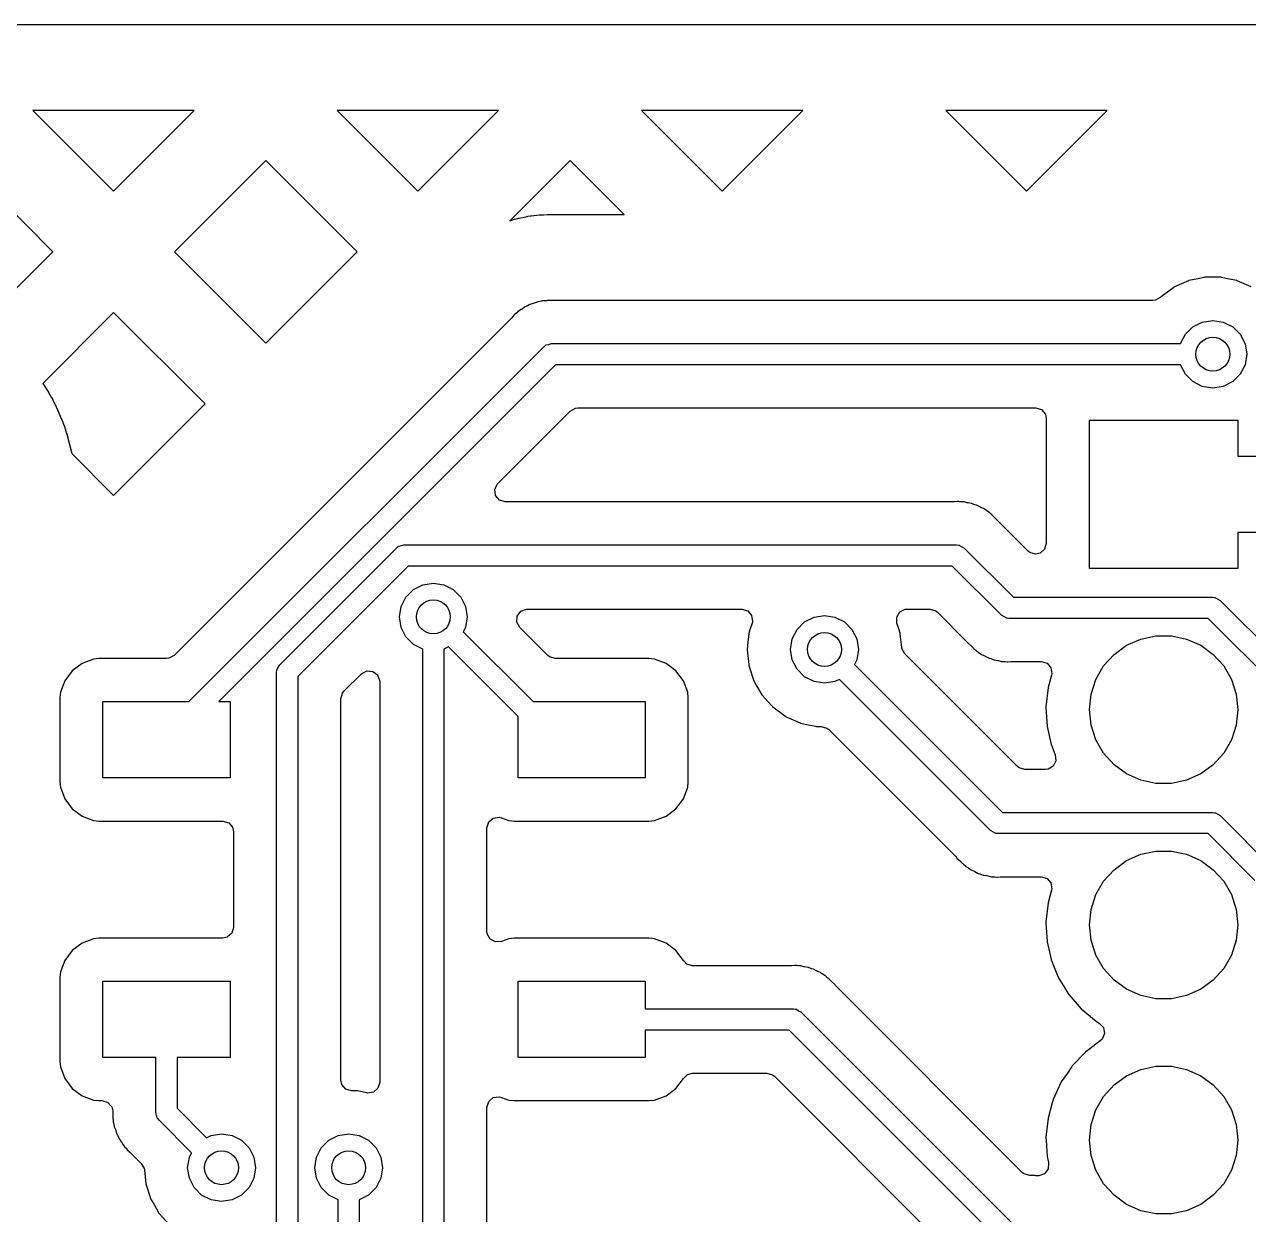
# Model space of a CAD drawing. Extents: x 124.3 to 210.2, y -114.7 to -26.3.
# Drawn here: x 131.67 to 146.12, y -40.55 to -26.51 of the extents above; entities that cross this region are included whole.
import ezdxf

# ---------------------------------------------------------------- set-up
doc = ezdxf.new("R2010")
doc.units = 0
doc.layers.add('BLACK', color=7, linetype='CONTINUOUS')

msp = doc.modelspace()

# ---------------------------------------------------------------- linework, layer by layer
at = {"layer": 'BLACK', "linetype": 'CONTINUOUS'}
for p, q in [((128.64, -26.5085), (205.862, -26.5085)), ((133.677, -27.5225), (131.774, -27.5225)), ((131.774, -27.5225), (132.726, -28.4742)), ((132.726, -28.4742), (133.677, -27.5225)), ((137.27, -27.5225), (135.366, -27.5225)), ((135.366, -27.5225), (136.318, -28.4742)), ((136.318, -28.4742), (137.27, -27.5225)), ((140.862, -27.5225), (138.958, -27.5225)), ((138.958, -27.5225), (139.91, -28.4742)), ((139.91, -28.4742), (140.862, -27.5225)), ((144.454, -27.5225), (142.55, -27.5225)), ((142.55, -27.5225), (143.502, -28.4742)), ((143.502, -28.4742), (144.454, -27.5225)), ((132.009, -29.1912), (130.93, -28.1121)), ((134.522, -28.1121), (133.443, -29.1912)), ((135.601, -29.1912), (134.522, -28.1121)), ((138.114, -28.1121), (137.402, -28.8245)), ((138.754, -28.7525), (138.114, -28.1121)), ((137.402, -28.8245), (137.457, -28.8065)), ((137.457, -28.8065), (137.465, -28.8043)), ((137.465, -28.8043), (137.495, -28.7964)), ((137.495, -28.7964), (137.503, -28.7947)), ((137.503, -28.7947), (137.556, -28.7846)), ((137.556, -28.7846), (137.609, -28.7727)), ((137.609, -28.7727), (137.617, -28.7713)), ((137.617, -28.7713), (137.648, -28.7663)), ((137.648, -28.7663), (137.656, -28.7653)), ((137.656, -28.7653), (137.751, -28.7563)), ((137.751, -28.7563), (137.759, -28.7558)), ((137.759, -28.7558), (137.781, -28.7551)), ((137.781, -28.7551), (137.795, -28.7543)), ((137.795, -28.7543), (137.799, -28.7541)), ((137.799, -28.7541), (137.847, -28.7526)), ((137.847, -28.7526), (137.851, -28.7525)), ((137.851, -28.7525), (137.865, -28.7525)), ((137.865, -28.7525), (137.919, -28.7508)), ((137.919, -28.7508), (137.927, -28.7508)), ((137.927, -28.7508), (137.981, -28.7525)), ((137.981, -28.7525), (138.754, -28.7525)), ((131.171, -30.0285), (132.009, -29.1912)), ((133.443, -29.1912), (134.522, -30.2702)), ((134.522, -30.2702), (135.601, -29.1912)), ((145.238, -29.6128), (145.121, -29.6974)), ((145.243, -29.6089), (145.238, -29.6128)), ((145.238, -29.6128), (145.238, -29.6128)), ((145.249, -29.6062), (145.243, -29.6089)), ((145.412, -29.5339), (145.249, -29.6062)), ((145.249, -29.6062), (145.249, -29.6062)), ((145.418, -29.5312), (145.412, -29.5339)), ((145.412, -29.5339), (145.412, -29.5339)), ((145.525, -29.5085), (145.418, -29.5312)), ((145.598, -29.4929), (145.525, -29.5085)), ((145.605, -29.4915), (145.598, -29.4929)), ((145.598, -29.4929), (145.598, -29.4929)), ((145.795, -29.4915), (145.605, -29.4915)), ((145.802, -29.4929), (145.795, -29.4915)), ((145.875, -29.5085), (145.802, -29.4929)), ((145.802, -29.4929), (145.802, -29.4929)), ((145.982, -29.5312), (145.875, -29.5085)), ((145.988, -29.5339), (145.982, -29.5312)), ((146.151, -29.6062), (145.988, -29.5339)), ((145.988, -29.5339), (145.988, -29.5339)), ((145.078, -29.7292), (145.025, -29.7621)), ((145.079, -29.7305), (145.078, -29.7292)), ((145.084, -29.726), (145.079, -29.7305)), ((145.089, -29.7211), (145.084, -29.726)), ((145.121, -29.6974), (145.089, -29.7211)), ((137.499, -29.8955), (137.485, -29.9098)), ((137.506, -29.8914), (137.499, -29.8955)), ((137.537, -29.873), (137.506, -29.8914)), ((137.506, -29.8914), (137.506, -29.8914)), ((137.547, -29.8664), (137.537, -29.873)), ((137.577, -29.8451), (137.547, -29.8664)), ((137.583, -29.8404), (137.577, -29.8451)), ((137.577, -29.8451), (137.577, -29.8451)), ((137.602, -29.833), (137.583, -29.8404)), ((137.62, -29.8243), (137.602, -29.833)), ((137.63, -29.818), (137.62, -29.8243)), ((137.637, -29.814), (137.63, -29.818)), ((137.679, -29.8016), (137.637, -29.814)), ((137.691, -29.7978), (137.679, -29.8016)), ((137.724, -29.7844), (137.691, -29.7978)), ((137.732, -29.7815), (137.724, -29.7844)), ((137.724, -29.7844), (137.724, -29.7844)), ((137.752, -29.779), (137.732, -29.7815)), ((137.771, -29.775), (137.752, -29.779)), ((137.783, -29.7715), (137.771, -29.775)), ((137.791, -29.7693), (137.783, -29.7715)), ((137.783, -29.7715), (137.783, -29.7715)), ((137.835, -29.7679), (137.791, -29.7693)), ((137.847, -29.767), (137.835, -29.7679)), ((137.851, -29.7665), (137.847, -29.767)), ((137.879, -29.7665), (137.851, -29.7665)), ((137.883, -29.7664), (137.879, -29.7665)), ((137.943, -29.7645), (137.883, -29.7664)), ((137.951, -29.7643), (137.943, -29.7645)), ((137.943, -29.7645), (137.943, -29.7645)), ((137.958, -29.766), (137.951, -29.7643)), ((137.969, -29.7665), (137.958, -29.766)), ((144.992, -29.7665), (137.969, -29.7665)), ((145.025, -29.7621), (144.992, -29.7665)), ((132.726, -29.9082), (131.89, -30.7442)), ((133.805, -30.9872), (132.726, -29.9082)), ((137.417, -29.9774), (133.44, -33.9546)), ((137.425, -29.9686), (137.417, -29.9774)), ((137.448, -29.9406), (137.425, -29.9686)), ((137.453, -29.9345), (137.448, -29.9406)), ((137.47, -29.9226), (137.453, -29.9345)), ((137.485, -29.9098), (137.47, -29.9226)), ((145.465, -30.0764), (145.576, -30.0196)), ((145.576, -30.0196), (145.7, -30)), ((145.7, -30), (145.824, -30.0196)), ((145.824, -30.0196), (145.935, -30.0764)), ((145.32, -30.275), (145.376, -30.1649)), ((145.376, -30.1649), (145.465, -30.0764)), ((145.935, -30.0764), (146.024, -30.1649)), ((146.024, -30.1649), (146.08, -30.2764)), ((133.614, -34.5), (137.802, -30.3116)), ((137.802, -30.3116), (137.82, -30.2983)), ((137.82, -30.2983), (137.823, -30.2948)), ((137.823, -30.2948), (137.826, -30.294)), ((137.826, -30.294), (137.831, -30.2901)), ((137.831, -30.2901), (137.861, -30.2837)), ((137.861, -30.2837), (137.891, -30.275)), ((137.891, -30.275), (145.32, -30.275)), ((146.08, -30.2764), (146.1, -30.4)), ((146.1, -30.4), (146.08, -30.5236)), ((137.942, -30.525), (133.967, -34.5)), ((145.32, -30.525), (137.942, -30.525)), ((145.376, -30.6351), (145.32, -30.525)), ((146.08, -30.5236), (146.024, -30.6351)), ((131.89, -30.7442), (131.956, -30.8466)), ((145.465, -30.7236), (145.376, -30.6351)), ((145.576, -30.7804), (145.465, -30.7236)), ((145.935, -30.7236), (145.824, -30.7804)), ((146.024, -30.6351), (145.935, -30.7236)), ((131.956, -30.8466), (131.959, -30.851)), ((131.959, -30.851), (131.99, -30.9048)), ((131.99, -30.9048), (131.993, -30.9093)), ((131.993, -30.9093), (132.003, -30.9275)), ((145.7, -30.8), (145.576, -30.7804)), ((145.824, -30.7804), (145.7, -30.8)), ((132.003, -30.9275), (132.005, -30.9321)), ((132.005, -30.9321), (132.032, -30.9883)), ((132.032, -30.9883), (132.035, -30.993)), ((132.035, -30.993), (132.125, -31.2019)), ((132.726, -32.0663), (133.805, -30.9872)), ((138.116, -31.0704), (138.178, -31.0364)), ((138.178, -31.0364), (138.205, -31.0335)), ((138.205, -31.0335), (143.609, -31.0335)), ((143.609, -31.0335), (143.677, -31.0535)), ((143.677, -31.0535), (143.724, -31.1072)), ((132.125, -31.2019), (132.127, -31.2066)), ((132.127, -31.2066), (132.15, -31.2649)), ((137.26, -31.9264), (138.116, -31.0704)), ((143.724, -31.1072), (143.735, -31.1595)), ((143.735, -31.1595), (143.735, -32.6332)), ((144.244, -32.9303), (144.244, -31.1777)), ((144.244, -31.1777), (145.996, -31.1777)), ((145.996, -31.1777), (145.996, -31.604)), ((132.15, -31.2649), (132.152, -31.2698)), ((132.152, -31.2698), (132.158, -31.2893)), ((132.158, -31.2893), (132.16, -31.2943)), ((132.16, -31.2943), (132.178, -31.3542)), ((132.178, -31.3542), (132.179, -31.3592)), ((132.179, -31.3592), (132.233, -31.5731)), ((132.233, -31.5731), (132.726, -32.0663)), ((145.996, -31.604), (172.76, -31.604)), ((137.254, -31.933), (137.26, -31.9264)), ((137.224, -31.9976), (137.254, -31.933)), ((137.235, -32.0678), (137.224, -31.9976)), ((137.281, -32.1215), (137.235, -32.0678)), ((137.349, -32.1415), (137.281, -32.1215)), ((142.641, -32.1415), (137.349, -32.1415)), ((142.652, -32.1409), (142.641, -32.1415)), ((142.688, -32.1375), (142.652, -32.1409)), ((142.696, -32.1368), (142.688, -32.1375)), ((142.704, -32.138), (142.696, -32.1368)), ((142.716, -32.1399), (142.704, -32.138)), ((142.736, -32.1415), (142.716, -32.1399)), ((142.756, -32.1415), (142.736, -32.1415)), ((142.764, -32.1435), (142.756, -32.1415)), ((142.799, -32.1525), (142.764, -32.1435)), ((142.764, -32.1435), (142.764, -32.1435)), ((142.811, -32.1549), (142.799, -32.1525)), ((142.847, -32.1606), (142.811, -32.1549)), ((142.854, -32.1618), (142.847, -32.1606)), ((142.847, -32.1606), (142.847, -32.1606)), ((142.862, -32.165), (142.854, -32.1618)), ((142.873, -32.1699), (142.862, -32.165)), ((142.862, -32.165), (142.862, -32.165)), ((142.892, -32.1763), (142.873, -32.1699)), ((142.911, -32.1813), (142.892, -32.1763)), ((142.95, -32.2026), (142.911, -32.1813)), ((142.961, -32.2078), (142.95, -32.2026)), ((142.994, -32.2222), (142.961, -32.2078)), ((143.001, -32.2254), (142.994, -32.2222)), ((142.994, -32.2222), (142.994, -32.2222)), ((143.017, -32.2374), (143.001, -32.2254)), ((143.017, -32.2378), (143.017, -32.2374)), ((143.034, -32.2487), (143.017, -32.2378)), ((143.045, -32.2546), (143.034, -32.2487)), ((143.052, -32.2584), (143.045, -32.2546)), ((143.045, -32.2546), (143.045, -32.2546)), ((143.057, -32.2638), (143.052, -32.2584)), ((143.084, -32.2887), (143.057, -32.2638)), ((143.093, -32.2964), (143.084, -32.2887)), ((143.096, -32.2989), (143.093, -32.2964)), ((143.116, -32.3186), (143.096, -32.2989)), ((143.119, -32.3214), (143.116, -32.3186)), ((143.168, -32.368), (143.119, -32.3214)), ((143.172, -32.3745), (143.168, -32.368)), ((143.18, -32.3827), (143.172, -32.3745)), ((143.363, -32.5655), (143.18, -32.3827)), ((172.946, -32.504), (145.996, -32.504)), ((145.996, -32.504), (145.996, -32.9303)), ((136.122, -32.6587), (136.152, -32.65)), ((136.152, -32.65), (142.676, -32.65)), ((142.676, -32.65), (142.698, -32.6532)), ((143.52, -32.7223), (143.363, -32.5655)), ((143.735, -32.6332), (143.715, -32.7013)), ((134.687, -34.0636), (136.064, -32.6866)), ((136.064, -32.6866), (136.081, -32.6733)), ((136.081, -32.6733), (136.084, -32.6698)), ((136.084, -32.6698), (136.087, -32.669)), ((136.087, -32.669), (136.092, -32.6651)), ((136.092, -32.6651), (136.122, -32.6587)), ((142.698, -32.6532), (142.703, -32.6529)), ((142.703, -32.6529), (142.705, -32.6542)), ((142.705, -32.6542), (142.712, -32.6551)), ((142.712, -32.6551), (142.738, -32.6718)), ((142.738, -32.6718), (142.765, -32.6866)), ((142.765, -32.6866), (143.346, -33.2677)), ((143.54, -32.7392), (143.52, -32.7223)), ((143.609, -32.7592), (143.54, -32.7392)), ((143.662, -32.7478), (143.609, -32.7592)), ((143.609, -32.7592), (143.609, -32.7592)), ((143.715, -32.7013), (143.662, -32.7478)), ((136.204, -32.9), (134.9, -34.2038)), ((142.625, -32.9), (136.204, -32.9)), ((143.206, -33.4811), (142.625, -32.9)), ((145.996, -32.9303), (144.244, -32.9303)), ((136.176, -33.2649), (136.265, -33.1764)), ((136.265, -33.1764), (136.376, -33.1196)), ((136.376, -33.1196), (136.5, -33.1)), ((136.5, -33.1), (136.624, -33.1196)), ((136.624, -33.1196), (136.735, -33.1764)), ((136.735, -33.1764), (136.824, -33.2649)), ((136.12, -33.3764), (136.176, -33.2649)), ((136.824, -33.2649), (136.88, -33.3764)), ((143.346, -33.2677), (145.697, -33.2677)), ((145.697, -33.2677), (145.719, -33.2709)), ((145.719, -33.2709), (145.723, -33.2706)), ((145.723, -33.2706), (145.726, -33.2719)), ((145.726, -33.2719), (145.732, -33.2728)), ((145.732, -33.2728), (145.758, -33.2895)), ((145.758, -33.2895), (145.785, -33.3043)), ((145.785, -33.3043), (146.86, -34.379)), ((136.1, -33.5), (136.12, -33.3764)), ((136.12, -33.6236), (136.1, -33.5)), ((136.88, -33.3764), (136.9, -33.5)), ((136.9, -33.5), (136.88, -33.6236)), ((137.485, -33.5613), (137.491, -33.4905)), ((137.491, -33.4905), (137.533, -33.4336)), ((137.533, -33.4336), (137.6, -33.4088)), ((137.6, -33.4088), (137.609, -33.4085)), ((137.609, -33.4085), (140.142, -33.4085)), ((140.142, -33.4085), (140.21, -33.4285)), ((140.21, -33.4285), (140.257, -33.4822)), ((140.257, -33.4822), (140.267, -33.5524)), ((140.882, -33.5597), (140.993, -33.5029)), ((140.993, -33.5029), (141.117, -33.4833)), ((141.117, -33.4833), (141.24, -33.5029)), ((141.24, -33.5029), (141.352, -33.5597)), ((141.969, -33.5025), (142.006, -33.4417)), ((141.971, -33.5734), (141.969, -33.5025)), ((142.006, -33.4417), (142.07, -33.4103)), ((142.07, -33.4103), (142.091, -33.4085)), ((142.091, -33.4085), (142.362, -33.4085)), ((142.362, -33.4085), (142.43, -33.4285)), ((142.43, -33.4285), (142.451, -33.4454)), ((142.451, -33.4454), (142.79, -33.7849)), ((143.233, -33.4959), (143.206, -33.4811)), ((143.259, -33.5126), (143.233, -33.4959)), ((143.265, -33.5135), (143.259, -33.5126)), ((143.267, -33.5148), (143.265, -33.5135)), ((143.272, -33.5145), (143.267, -33.5148)), ((143.294, -33.5177), (143.272, -33.5145)), ((145.645, -33.5177), (143.294, -33.5177)), ((146.646, -34.5192), (145.645, -33.5177)), ((136.176, -33.7351), (136.12, -33.6236)), ((136.88, -33.6236), (136.853, -33.6766)), ((137.519, -33.6236), (137.485, -33.5613)), ((137.85, -33.9546), (137.519, -33.6236)), ((140.24, -33.6415), (140.223, -33.6934)), ((140.262, -33.5734), (140.24, -33.6415)), ((140.267, -33.5524), (140.262, -33.5734)), ((140.736, -33.7597), (140.793, -33.6482)), ((140.793, -33.6482), (140.882, -33.5597)), ((141.352, -33.5597), (141.44, -33.6482)), ((141.44, -33.6482), (141.497, -33.7597)), ((141.993, -33.6415), (141.971, -33.5734)), ((142.01, -33.6934), (141.993, -33.6415)), ((136.265, -33.8236), (136.176, -33.7351)), ((136.853, -33.6766), (137.677, -34.5)), ((140.212, -33.7962), (140.203, -33.8833)), ((140.222, -33.6999), (140.212, -33.7962)), ((140.223, -33.6934), (140.222, -33.6999)), ((140.222, -33.6999), (140.222, -33.6999)), ((140.717, -33.8833), (140.736, -33.7597)), ((141.497, -33.7597), (141.517, -33.8833)), ((142.011, -33.6999), (142.01, -33.6934)), ((142.015, -33.7364), (142.011, -33.6999)), ((142.011, -33.6999), (142.011, -33.6999)), ((142.025, -33.83), (142.015, -33.7364)), ((142.79, -33.7849), (142.798, -33.7932)), ((142.798, -33.7932), (142.802, -33.7997)), ((142.802, -33.7997), (142.808, -33.8051)), ((142.808, -33.8051), (142.852, -33.8464)), ((144.682, -33.8351), (144.849, -33.7606)), ((144.849, -33.7606), (145.028, -33.7225)), ((145.028, -33.7225), (145.212, -33.7225)), ((145.212, -33.7225), (145.391, -33.7606)), ((145.391, -33.7606), (145.558, -33.8351)), ((136.375, -33.8797), (136.265, -33.8236)), ((136.375, -59.5), (136.375, -33.8797)), ((136.677, -33.8534), (136.625, -33.8797)), ((136.625, -33.8797), (136.625, -59.4482)), ((137.5, -34.6768), (136.677, -33.8534)), ((140.203, -33.8833), (140.204, -33.8899)), ((140.204, -33.8899), (140.222, -34.0617)), ((140.736, -34.0069), (140.717, -33.8833)), ((141.517, -33.8833), (141.497, -34.0069)), ((142.028, -33.8586), (142.025, -33.83)), ((142.03, -33.8722), (142.028, -33.8586)), ((142.064, -33.9345), (142.03, -33.8722)), ((143.392, -35.2623), (142.064, -33.9345)), ((142.852, -33.8464), (142.855, -33.8491)), ((142.855, -33.8491), (142.874, -33.8688)), ((142.874, -33.8688), (142.877, -33.8713)), ((142.877, -33.8713), (142.877, -33.8713)), ((142.877, -33.8713), (142.886, -33.879)), ((142.886, -33.879), (142.905, -33.8961)), ((142.905, -33.8961), (142.919, -33.9093)), ((142.919, -33.9093), (142.926, -33.9131)), ((142.926, -33.9131), (142.936, -33.919)), ((142.936, -33.919), (142.953, -33.9299)), ((142.953, -33.9299), (142.969, -33.9423)), ((142.969, -33.9423), (142.976, -33.9455)), ((142.976, -33.9455), (142.976, -33.9455)), ((142.976, -33.9455), (143.01, -33.9599)), ((144.411, -34.0789), (144.534, -33.9428)), ((144.534, -33.9428), (144.682, -33.8351)), ((145.558, -33.8351), (145.706, -33.9428)), ((145.706, -33.9428), (145.829, -34.0789)), ((132.353, -34.0494), (132.237, -34.1367)), ((132.49, -33.9983), (132.353, -34.0494)), ((132.552, -33.9915), (132.49, -33.9983)), ((133.351, -33.9915), (132.552, -33.9915)), ((133.378, -33.9886), (133.351, -33.9915)), ((133.44, -33.9546), (133.378, -33.9886)), ((134.655, -34.1165), (134.672, -34.0906)), ((134.672, -34.0906), (134.687, -34.0636)), ((137.871, -33.9715), (137.85, -33.9546)), ((137.94, -33.9915), (137.871, -33.9715)), ((139.048, -33.9915), (137.94, -33.9915)), ((139.11, -33.9983), (139.048, -33.9915)), ((139.247, -34.0494), (139.11, -33.9983)), ((139.363, -34.1367), (139.247, -34.0494)), ((140.222, -34.0617), (140.223, -34.0732)), ((140.223, -34.0732), (140.282, -34.2549)), ((140.793, -34.1184), (140.736, -34.0069)), ((141.497, -34.0069), (141.47, -34.0599)), ((141.47, -34.0599), (143.218, -35.8077)), ((143.01, -33.9599), (143.02, -33.9651)), ((143.02, -33.9651), (143.059, -33.9864)), ((143.059, -33.9864), (143.067, -33.9884)), ((143.067, -33.9884), (143.067, -33.9884)), ((143.067, -33.9884), (143.079, -33.9914)), ((143.079, -33.9914), (143.097, -33.9978)), ((143.097, -33.9978), (143.107, -34.0021)), ((143.107, -34.0021), (143.116, -34.0059)), ((143.116, -34.0059), (143.124, -34.0071)), ((143.124, -34.0071), (143.124, -34.0071)), ((143.124, -34.0071), (143.16, -34.0128)), ((143.16, -34.0128), (143.171, -34.0152)), ((143.171, -34.0152), (143.206, -34.0242)), ((143.206, -34.0242), (143.214, -34.0262)), ((143.214, -34.0262), (143.234, -34.0262)), ((143.234, -34.0262), (143.254, -34.0277)), ((143.254, -34.0277), (143.274, -34.0309)), ((143.274, -34.0309), (143.282, -34.0302)), ((143.282, -34.0302), (143.318, -34.0268)), ((143.318, -34.0268), (143.33, -34.0262)), ((143.33, -34.0262), (143.675, -34.0262)), ((143.675, -34.0262), (143.743, -34.0462)), ((143.743, -34.0462), (143.789, -34.0999)), ((144.319, -34.2376), (144.411, -34.0789)), ((145.829, -34.0789), (145.921, -34.2376)), ((132.237, -34.1367), (132.149, -34.2533)), ((134.65, -34.152), (134.653, -34.13)), ((134.65, -60.775), (134.65, -34.152)), ((134.653, -34.1254), (134.654, -34.1229)), ((134.653, -34.13), (134.653, -34.1254)), ((134.654, -34.1229), (134.655, -34.1165)), ((134.9, -34.2038), (134.9, -60.7232)), ((135.445, -34.3775), (135.651, -34.1715)), ((135.651, -34.1715), (135.714, -34.1375)), ((135.714, -34.1375), (135.785, -34.1425)), ((135.785, -34.1425), (135.841, -34.1851)), ((135.841, -34.1851), (135.866, -34.2516)), ((139.451, -34.2533), (139.363, -34.1367)), ((140.882, -34.2069), (140.793, -34.1184)), ((140.993, -34.2637), (140.882, -34.2069)), ((141.293, -34.2367), (141.24, -34.2637)), ((143.078, -36.0211), (141.293, -34.2367)), ((143.796, -34.1859), (143.755, -34.3336)), ((143.789, -34.0999), (143.799, -34.1701)), ((143.799, -34.1701), (143.796, -34.1859)), ((144.263, -34.4118), (144.319, -34.2376)), ((145.921, -34.2376), (145.977, -34.4118)), ((132.149, -34.2533), (132.098, -34.3897)), ((135.429, -34.3985), (135.445, -34.3775)), ((135.866, -34.2516), (135.867, -34.2606)), ((135.867, -34.2606), (135.867, -38.9935)), ((139.502, -34.3897), (139.451, -34.2533)), ((140.282, -34.2549), (140.285, -34.2606)), ((140.285, -34.2606), (140.285, -34.2606)), ((140.285, -34.2606), (140.315, -34.3125)), ((140.315, -34.3125), (140.378, -34.4203)), ((141.117, -34.2833), (140.993, -34.2637)), ((141.24, -34.2637), (141.117, -34.2833)), ((143.755, -34.3336), (143.731, -34.56)), ((132.098, -34.3897), (132.091, -34.4519)), ((132.091, -34.4519), (132.091, -35.4481)), ((132.6, -35.4), (132.6, -34.5)), ((132.6, -34.5), (133.614, -34.5)), ((133.967, -34.5), (134.1, -34.5)), ((134.1, -34.5), (134.1, -35.4)), ((135.408, -34.4666), (135.429, -34.3985)), ((135.408, -38.9655), (135.408, -34.4666)), ((137.677, -34.5), (139, -34.5)), ((139, -34.5), (139, -35.4)), ((139.508, -34.4519), (139.502, -34.3897)), ((139.508, -35.4481), (139.508, -34.4519)), ((140.378, -34.4203), (140.382, -34.4252)), ((140.382, -34.4252), (140.382, -34.4252)), ((140.382, -34.4252), (140.49, -34.5453)), ((144.244, -34.594), (144.263, -34.4118)), ((145.977, -34.4118), (145.996, -34.594)), ((140.49, -34.5453), (140.505, -34.5622)), ((140.505, -34.5622), (140.66, -34.6744)), ((143.731, -34.56), (143.731, -34.5652)), ((143.731, -34.5652), (143.731, -34.5652)), ((143.731, -34.5652), (143.735, -34.6286)), ((143.735, -34.6286), (143.744, -34.7874)), ((144.263, -34.7762), (144.244, -34.594)), ((145.996, -34.594), (145.977, -34.7762)), ((137.5, -35.4), (137.5, -34.6768)), ((140.66, -34.6744), (140.666, -34.6771)), ((140.666, -34.6771), (140.666, -34.6771)), ((140.666, -34.6771), (140.828, -34.7494)), ((140.828, -34.7494), (140.834, -34.7521)), ((140.834, -34.7521), (140.928, -34.772)), ((140.928, -34.772), (141.015, -34.7904)), ((141.015, -34.7904), (141.015, -34.7904)), ((141.015, -34.7904), (141.021, -34.7918)), ((141.021, -34.7918), (141.077, -34.7918)), ((141.077, -34.7918), (141.145, -34.8118)), ((141.145, -34.8118), (141.166, -34.8287)), ((143.744, -34.7874), (143.745, -34.7924)), ((143.745, -34.7924), (143.745, -34.7924)), ((143.745, -34.7924), (143.793, -35.0045)), ((144.319, -34.9504), (144.263, -34.7762)), ((145.977, -34.7762), (145.921, -34.9504)), ((141.166, -34.8287), (142.662, -36.3249)), ((144.411, -35.1091), (144.319, -34.9504)), ((145.921, -34.9504), (145.829, -35.1091)), ((143.793, -35.0045), (143.794, -35.0095)), ((143.794, -35.0095), (143.796, -35.0143)), ((143.796, -35.0143), (143.796, -35.0143)), ((143.796, -35.0143), (143.841, -35.1258)), ((143.848, -35.1964), (143.816, -35.2597)), ((143.841, -35.1258), (143.848, -35.1964)), ((144.534, -35.2452), (144.411, -35.1091)), ((144.682, -35.3529), (144.534, -35.2452)), ((145.706, -35.2452), (145.558, -35.3529)), ((145.829, -35.1091), (145.706, -35.2452)), ((143.413, -35.2792), (143.392, -35.2623)), ((143.481, -35.2992), (143.413, -35.2792)), ((143.725, -35.2992), (143.481, -35.2992)), ((143.755, -35.2955), (143.725, -35.2992)), ((143.816, -35.2597), (143.755, -35.2955)), ((144.849, -35.4274), (144.682, -35.3529)), ((145.558, -35.3529), (145.391, -35.4274)), ((132.091, -35.4481), (132.098, -35.5103)), ((132.098, -35.5103), (132.149, -35.6467)), ((134.1, -35.4), (132.6, -35.4)), ((139, -35.4), (137.5, -35.4)), ((139.451, -35.6467), (139.502, -35.5103)), ((139.502, -35.5103), (139.508, -35.4481)), ((145.028, -35.4655), (144.849, -35.4274)), ((145.212, -35.4655), (145.028, -35.4655)), ((145.391, -35.4274), (145.212, -35.4655)), ((132.149, -35.6467), (132.237, -35.7633)), ((139.363, -35.7633), (139.451, -35.6467)), ((132.237, -35.7633), (132.353, -35.8506)), ((139.247, -35.8506), (139.363, -35.7633)), ((143.218, -35.8077), (145.697, -35.8077)), ((145.697, -35.8077), (145.719, -35.8109)), ((145.719, -35.8109), (145.723, -35.8106)), ((145.723, -35.8106), (145.726, -35.8119)), ((145.726, -35.8119), (145.732, -35.8128)), ((145.732, -35.8128), (145.758, -35.8295)), ((145.758, -35.8295), (145.785, -35.8443)), ((132.353, -35.8506), (132.49, -35.9017)), ((132.49, -35.9017), (132.552, -35.9085)), ((132.552, -35.9085), (134.015, -35.9085)), ((134.015, -35.9085), (134.084, -35.9285)), ((134.084, -35.9285), (134.13, -35.9822)), ((137.133, -35.9875), (137.154, -35.9194)), ((137.154, -35.9194), (137.207, -35.8729)), ((137.207, -35.8729), (137.277, -35.8628)), ((137.277, -35.8628), (137.304, -35.8695)), ((137.304, -35.8695), (137.39, -35.9017)), ((137.39, -35.9017), (137.452, -35.9085)), ((137.452, -35.9085), (139.048, -35.9085)), ((139.048, -35.9085), (139.11, -35.9017)), ((139.11, -35.9017), (139.247, -35.8506)), ((145.785, -35.8443), (146.41, -36.469)), ((134.13, -35.9822), (134.141, -36.0345)), ((134.141, -36.0345), (134.141, -37.1655)), ((137.133, -37.2125), (137.133, -35.9875)), ((143.105, -36.0359), (143.078, -36.0211)), ((143.131, -36.0526), (143.105, -36.0359)), ((143.137, -36.0535), (143.131, -36.0526)), ((143.139, -36.0548), (143.137, -36.0535)), ((143.144, -36.0545), (143.139, -36.0548)), ((143.166, -36.0577), (143.144, -36.0545)), ((145.645, -36.0577), (143.166, -36.0577)), ((146.196, -36.6092), (145.645, -36.0577)), ((144.849, -36.3006), (145.028, -36.2625)), ((145.028, -36.2625), (145.212, -36.2625)), ((145.212, -36.2625), (145.391, -36.3006)), ((142.662, -36.3249), (142.67, -36.3332)), ((142.67, -36.3332), (142.674, -36.3397)), ((142.674, -36.3397), (142.68, -36.3451)), ((142.68, -36.3451), (142.724, -36.3864)), ((142.724, -36.3864), (142.727, -36.3891)), ((142.727, -36.3891), (142.746, -36.4088)), ((144.534, -36.4828), (144.682, -36.3751)), ((144.682, -36.3751), (144.849, -36.3006)), ((145.391, -36.3006), (145.558, -36.3751)), ((145.558, -36.3751), (145.706, -36.4828)), ((142.746, -36.4088), (142.749, -36.4113)), ((142.749, -36.4113), (142.75, -36.4113)), ((142.75, -36.4113), (142.759, -36.419)), ((142.759, -36.419), (142.784, -36.443)), ((142.784, -36.443), (142.791, -36.4493)), ((142.791, -36.4493), (142.807, -36.4585)), ((142.807, -36.4585), (142.809, -36.459)), ((142.809, -36.459), (142.825, -36.4699)), ((142.825, -36.4699), (142.841, -36.4823)), ((142.841, -36.4823), (142.848, -36.4855)), ((142.848, -36.4855), (142.848, -36.4855)), ((142.848, -36.4855), (142.882, -36.4999)), ((142.882, -36.4999), (142.892, -36.5051)), ((142.892, -36.5051), (142.931, -36.5264)), ((142.931, -36.5264), (142.939, -36.5284)), ((142.939, -36.5284), (142.939, -36.5284)), ((142.939, -36.5284), (142.951, -36.5314)), ((142.951, -36.5314), (142.969, -36.5378)), ((142.969, -36.5378), (142.988, -36.5459)), ((142.988, -36.5459), (142.996, -36.5471)), ((142.996, -36.5471), (142.996, -36.5471)), ((142.996, -36.5471), (143.032, -36.5528)), ((144.411, -36.6189), (144.534, -36.4828)), ((145.706, -36.4828), (145.829, -36.6189)), ((143.032, -36.5528), (143.043, -36.5552)), ((143.043, -36.5552), (143.078, -36.5642)), ((143.078, -36.5642), (143.086, -36.5662)), ((143.086, -36.5662), (143.106, -36.5662)), ((143.106, -36.5662), (143.126, -36.5677)), ((143.126, -36.5677), (143.146, -36.5709)), ((143.146, -36.5709), (143.154, -36.5702)), ((143.154, -36.5702), (143.19, -36.5668)), ((143.19, -36.5668), (143.202, -36.5662)), ((143.202, -36.5662), (143.675, -36.5662)), ((143.675, -36.5662), (143.743, -36.5862)), ((143.743, -36.5862), (143.789, -36.6399)), ((143.789, -36.6399), (143.799, -36.7101)), ((144.319, -36.7776), (144.411, -36.6189)), ((145.829, -36.6189), (145.921, -36.7776)), ((143.796, -36.7259), (143.755, -36.8736)), ((143.799, -36.7101), (143.796, -36.7259)), ((144.263, -36.9518), (144.319, -36.7776)), ((145.921, -36.7776), (145.977, -36.9518)), ((143.755, -36.8736), (143.731, -37.1)), ((144.244, -37.134), (144.263, -36.9518)), ((145.977, -36.9518), (145.996, -37.134)), ((143.731, -37.1), (143.731, -37.1052)), ((143.731, -37.1052), (143.731, -37.1052)), ((143.731, -37.1052), (143.735, -37.1682)), ((134.121, -37.2336), (134.068, -37.2801)), ((134.141, -37.1655), (134.121, -37.2336)), ((137.136, -37.2395), (137.133, -37.2125)), ((137.171, -37.3017), (137.136, -37.2395)), ((143.735, -37.1682), (143.744, -37.3274)), ((144.263, -37.3162), (144.244, -37.134)), ((145.996, -37.134), (145.977, -37.3162)), ((132.353, -37.3494), (132.237, -37.4367)), ((132.49, -37.2983), (132.353, -37.3494)), ((132.552, -37.2915), (132.49, -37.2983)), ((134.015, -37.2915), (132.552, -37.2915)), ((134.068, -37.2801), (134.015, -37.2915)), ((137.233, -37.3357), (137.171, -37.3017)), ((137.304, -37.3305), (137.233, -37.3357)), ((137.39, -37.2983), (137.304, -37.3305)), ((137.452, -37.2915), (137.39, -37.2983)), ((139.048, -37.2915), (137.452, -37.2915)), ((139.11, -37.2983), (139.048, -37.2915)), ((139.247, -37.3494), (139.11, -37.2983)), ((139.363, -37.4367), (139.247, -37.3494)), ((143.744, -37.3274), (143.745, -37.3324)), ((143.745, -37.3324), (143.745, -37.3324)), ((143.745, -37.3324), (143.793, -37.5445)), ((144.319, -37.4904), (144.263, -37.3162)), ((145.977, -37.3162), (145.921, -37.4904)), ((132.149, -37.5533), (132.098, -37.6897)), ((132.237, -37.4367), (132.149, -37.5533)), ((139.451, -37.5533), (139.363, -37.4367)), ((139.451, -37.5543), (139.451, -37.5533)), ((139.49, -37.5965), (139.451, -37.5543)), ((143.793, -37.5445), (143.794, -37.5495)), ((143.794, -37.5495), (143.796, -37.5543)), ((143.796, -37.5543), (143.796, -37.5543)), ((143.796, -37.5543), (143.876, -37.7519)), ((144.411, -37.6491), (144.319, -37.4904)), ((145.921, -37.4904), (145.829, -37.6491)), ((132.098, -37.6897), (132.091, -37.7519)), ((139.558, -37.6165), (139.49, -37.5965)), ((140.714, -37.6165), (139.558, -37.6165)), ((140.726, -37.6159), (140.714, -37.6165)), ((140.762, -37.6125), (140.726, -37.6159)), ((140.77, -37.6118), (140.762, -37.6125)), ((140.778, -37.613), (140.77, -37.6118)), ((140.79, -37.6149), (140.778, -37.613)), ((140.81, -37.6165), (140.79, -37.6149)), ((140.83, -37.6165), (140.81, -37.6165)), ((140.838, -37.6185), (140.83, -37.6165)), ((140.873, -37.6275), (140.838, -37.6185)), ((140.838, -37.6185), (140.838, -37.6185)), ((140.884, -37.6299), (140.873, -37.6275)), ((140.92, -37.6356), (140.884, -37.6299)), ((140.928, -37.6368), (140.92, -37.6356)), ((140.92, -37.6356), (140.92, -37.6356)), ((140.935, -37.64), (140.928, -37.6368)), ((140.947, -37.6449), (140.935, -37.64)), ((140.935, -37.64), (140.935, -37.64)), ((140.965, -37.6513), (140.947, -37.6449)), ((140.985, -37.6563), (140.965, -37.6513)), ((141.024, -37.6776), (140.985, -37.6563)), ((141.034, -37.6828), (141.024, -37.6776)), ((141.068, -37.6972), (141.034, -37.6828)), ((141.075, -37.7004), (141.068, -37.6972)), ((141.068, -37.6972), (141.068, -37.6972)), ((141.082, -37.7061), (141.075, -37.7004)), ((141.091, -37.7128), (141.082, -37.7061)), ((144.534, -37.7852), (144.411, -37.6491)), ((145.829, -37.6491), (145.706, -37.7852)), ((132.091, -37.7519), (132.091, -38.7481)), ((132.6, -38.7), (132.6, -37.8)), ((132.6, -37.8), (134.1, -37.8)), ((134.1, -37.8), (134.1, -38.7)), ((137.5, -38.7), (137.5, -37.8)), ((137.5, -37.8), (139, -37.8)), ((139, -37.8), (139, -38.125)), ((141.108, -37.7237), (141.091, -37.7128)), ((141.118, -37.7296), (141.108, -37.7237)), ((141.125, -37.7334), (141.118, -37.7296)), ((141.118, -37.7296), (141.118, -37.7296)), ((141.158, -37.7637), (141.125, -37.7334)), ((141.167, -37.7714), (141.158, -37.7637)), ((141.17, -37.7739), (141.167, -37.7714)), ((141.19, -37.7936), (141.17, -37.7739)), ((141.192, -37.7964), (141.19, -37.7936)), ((141.242, -37.843), (141.192, -37.7964)), ((141.246, -37.8495), (141.242, -37.843)), ((141.254, -37.8577), (141.246, -37.8495)), ((143.876, -37.7519), (143.88, -37.7605)), ((143.88, -37.7605), (143.948, -37.8726)), ((144.682, -37.8929), (144.534, -37.7852)), ((145.706, -37.7852), (145.558, -37.8929)), ((143.451, -40.0546), (141.254, -37.8577)), ((143.948, -37.8726), (143.99, -37.9405)), ((143.99, -37.9405), (143.999, -37.9547)), ((143.999, -37.9547), (144.148, -38.1268)), ((144.849, -37.9674), (144.682, -37.8929)), ((145.028, -38.0055), (144.849, -37.9674)), ((145.391, -37.9674), (145.212, -38.0055)), ((145.558, -37.8929), (145.391, -37.9674)), ((139, -38.125), (140.75, -38.125)), ((140.75, -38.125), (140.772, -38.1282)), ((140.772, -38.1282), (140.777, -38.1279)), ((140.777, -38.1279), (140.779, -38.1292)), ((140.779, -38.1292), (140.786, -38.1301)), ((140.786, -38.1301), (140.811, -38.1468)), ((144.148, -38.1268), (144.323, -38.2722)), ((145.212, -38.0055), (145.028, -38.0055)), ((140.811, -38.1468), (140.838, -38.1616)), ((140.838, -38.1616), (143.323, -40.6466)), ((144.323, -38.2722), (144.327, -38.2749)), ((144.327, -38.2749), (144.327, -38.2749)), ((144.327, -38.2749), (144.36, -38.294)), ((140.698, -38.375), (139, -38.375)), ((139, -38.375), (139, -38.7)), ((143.147, -40.8234), (140.698, -38.375)), ((144.36, -38.294), (144.409, -38.3457)), ((144.422, -38.4155), (144.395, -38.4812)), ((144.409, -38.3457), (144.422, -38.4155)), ((144.372, -38.5036), (144.197, -38.6349)), ((144.395, -38.4812), (144.372, -38.5036)), ((133.225, -38.7), (132.6, -38.7)), ((133.225, -39.35), (133.225, -38.7)), ((134.1, -38.7), (133.475, -38.7)), ((133.475, -38.7), (133.475, -39.2982)), ((139, -38.7), (137.5, -38.7)), ((144.197, -38.6349), (144.04, -38.7995)), ((132.091, -38.7481), (132.098, -38.8103)), ((132.098, -38.8103), (132.149, -38.9467)), ((144.037, -38.8038), (143.983, -38.8835)), ((144.04, -38.7995), (144.037, -38.8038)), ((144.037, -38.8038), (144.037, -38.8038)), ((144.682, -38.9151), (144.849, -38.8406)), ((144.849, -38.8406), (145.028, -38.8025)), ((145.028, -38.8025), (145.212, -38.8025)), ((145.212, -38.8025), (145.391, -38.8406)), ((145.391, -38.8406), (145.558, -38.9151)), ((132.149, -38.9467), (132.237, -39.0633)), ((135.42, -39.0178), (135.408, -38.9655)), ((135.867, -38.9935), (135.846, -39.0616)), ((139.363, -39.0633), (139.451, -38.9467)), ((139.451, -38.946), (139.498, -38.8988)), ((139.451, -38.9467), (139.451, -38.946)), ((139.498, -38.8988), (139.558, -38.8835)), ((139.558, -38.8835), (140.435, -38.8835)), ((140.435, -38.8835), (140.504, -38.9035)), ((140.504, -38.9035), (140.525, -38.9204)), ((140.525, -38.9204), (142.553, -40.9488)), ((143.912, -38.9876), (143.816, -39.1942)), ((143.983, -38.8835), (143.912, -38.9876)), ((144.534, -39.0228), (144.682, -38.9151)), ((145.558, -38.9151), (145.706, -39.0228)), ((132.237, -39.0633), (132.353, -39.1506)), ((132.353, -39.1506), (132.49, -39.2017)), ((135.466, -39.0715), (135.42, -39.0178)), ((135.534, -39.0915), (135.466, -39.0715)), ((135.595, -39.0915), (135.534, -39.0915)), ((135.602, -39.0929), (135.595, -39.0915)), ((135.714, -39.1168), (135.602, -39.0929)), ((135.602, -39.0929), (135.602, -39.0929)), ((135.723, -39.1182), (135.714, -39.1168)), ((135.793, -39.1081), (135.723, -39.1182)), ((135.846, -39.0616), (135.793, -39.1081)), ((139.11, -39.2017), (139.247, -39.1506)), ((139.247, -39.1506), (139.363, -39.0633)), ((144.411, -39.1589), (144.534, -39.0228)), ((145.706, -39.0228), (145.829, -39.1589)), ((132.49, -39.2017), (132.552, -39.2085)), ((132.552, -39.2085), (132.59, -39.2085)), ((132.59, -39.2085), (132.658, -39.2285)), ((132.658, -39.2285), (132.704, -39.2822)), ((132.704, -39.2822), (132.716, -39.3305)), ((137.133, -39.2875), (137.154, -39.2194)), ((137.133, -59.1854), (137.133, -39.2875)), ((137.154, -39.2194), (137.207, -39.1729)), ((137.207, -39.1729), (137.277, -39.1628)), ((137.277, -39.1628), (137.304, -39.1695)), ((137.304, -39.1695), (137.39, -39.2017)), ((137.39, -39.2017), (137.452, -39.2085)), ((137.452, -39.2085), (139.048, -39.2085)), ((139.048, -39.2085), (139.11, -39.2017)), ((143.805, -39.2344), (143.755, -39.4136)), ((143.815, -39.1992), (143.805, -39.2344)), ((143.816, -39.1942), (143.815, -39.1992)), ((143.815, -39.1992), (143.815, -39.1992)), ((144.319, -39.3176), (144.411, -39.1589)), ((145.829, -39.1589), (145.921, -39.3176)), ((132.716, -39.3305), (132.716, -39.358)), ((132.716, -39.358), (132.716, -39.3619)), ((132.716, -39.3619), (132.716, -39.3899)), ((132.716, -39.3899), (132.717, -39.3938)), ((132.717, -39.3938), (132.717, -39.3938)), ((132.717, -39.3938), (132.717, -39.3939)), ((132.717, -39.3939), (132.718, -39.4057)), ((132.718, -39.4057), (132.719, -39.4499)), ((133.234, -39.3795), (133.225, -39.35)), ((133.24, -39.4096), (133.234, -39.3795)), ((133.244, -39.4148), (133.24, -39.4096)), ((133.245, -39.4175), (133.244, -39.4148)), ((133.248, -39.4206), (133.245, -39.4175)), ((133.262, -39.4384), (133.248, -39.4206)), ((133.647, -39.8234), (133.262, -39.4384)), ((133.475, -39.2982), (133.823, -39.6466)), ((143.755, -39.4136), (143.731, -39.64)), ((144.263, -39.4918), (144.319, -39.3176)), ((145.921, -39.3176), (145.977, -39.4918)), ((132.719, -39.4499), (132.722, -39.4575)), ((132.722, -39.4575), (132.725, -39.4693)), ((132.725, -39.4693), (132.729, -39.4887)), ((132.729, -39.4887), (132.732, -39.5088)), ((132.732, -39.5088), (132.734, -39.5162)), ((132.734, -39.5162), (132.734, -39.5162)), ((132.734, -39.5162), (132.748, -39.5499)), ((132.748, -39.5499), (132.752, -39.5611)), ((132.752, -39.5611), (132.761, -39.5946)), ((144.244, -39.674), (144.263, -39.4918)), ((145.977, -39.4918), (145.996, -39.674)), ((132.761, -39.5946), (132.764, -39.6036)), ((132.764, -39.6036), (132.768, -39.6104)), ((132.768, -39.6104), (132.768, -39.6104)), ((132.768, -39.6104), (132.774, -39.621)), ((132.774, -39.621), (132.783, -39.6388)), ((132.783, -39.6388), (132.79, -39.6576)), ((132.79, -39.6576), (132.795, -39.664)), ((132.795, -39.664), (132.795, -39.664)), ((132.795, -39.664), (132.816, -39.6934)), ((132.816, -39.6934), (132.823, -39.7033)), ((132.823, -39.7033), (132.838, -39.729)), ((132.838, -39.729), (132.845, -39.7414)), ((133.823, -39.6466), (133.876, -39.6196)), ((133.876, -39.6196), (134, -39.6)), ((134, -39.6), (134.124, -39.6196)), ((134.124, -39.6196), (134.235, -39.6764)), ((134.235, -39.6764), (134.324, -39.7649)), ((135.176, -39.7649), (135.265, -39.6764)), ((135.265, -39.6764), (135.376, -39.6196)), ((135.376, -39.6196), (135.5, -39.6)), ((135.5, -39.6), (135.624, -39.6196)), ((135.624, -39.6196), (135.735, -39.6764)), ((135.735, -39.6764), (135.824, -39.7649)), ((143.731, -39.64), (143.731, -39.6452)), ((143.731, -39.6452), (143.731, -39.6452)), ((143.731, -39.6452), (143.733, -39.6805)), ((143.733, -39.6805), (143.744, -39.8674)), ((144.263, -39.8562), (144.244, -39.674)), ((145.996, -39.674), (145.977, -39.8562)), ((132.845, -39.7414), (132.86, -39.7557)), ((132.86, -39.7557), (132.873, -39.7707)), ((132.873, -39.7707), (132.885, -39.7871)), ((132.885, -39.7871), (132.891, -39.7922)), ((132.891, -39.7922), (132.919, -39.8153)), ((132.919, -39.8153), (132.927, -39.8233)), ((132.927, -39.8233), (133.053, -39.9488)), ((133.62, -39.8764), (133.647, -39.8234)), ((134.324, -39.7649), (134.38, -39.8764)), ((135.12, -39.8764), (135.176, -39.7649)), ((135.824, -39.7649), (135.88, -39.8764)), ((143.744, -39.8674), (143.76, -39.9373)), ((144.319, -40.0304), (144.263, -39.8562)), ((145.977, -39.8562), (145.921, -40.0304)), ((133.053, -39.9488), (133.087, -40.0111)), ((133.087, -40.0111), (133.089, -40.0247)), ((133.6, -40), (133.62, -39.8764)), ((133.62, -40.1236), (133.6, -40)), ((134.38, -39.8764), (134.4, -40)), ((134.4, -40), (134.38, -40.1236)), ((135.1, -40), (135.12, -39.8764)), ((135.12, -40.1236), (135.1, -40)), ((135.88, -39.8764), (135.9, -40)), ((135.9, -40), (135.88, -40.1236)), ((143.757, -40.0149), (143.715, -40.0721)), ((143.761, -39.9441), (143.757, -40.0149)), ((143.76, -39.9373), (143.761, -39.9441)), ((133.089, -40.0247), (133.106, -40.1899)), ((133.676, -40.2351), (133.62, -40.1236)), ((134.38, -40.1236), (134.324, -40.2351)), ((135.176, -40.2351), (135.12, -40.1236)), ((135.88, -40.1236), (135.824, -40.2351)), ((143.471, -40.0715), (143.451, -40.0546)), ((143.54, -40.0915), (143.471, -40.0715)), ((143.595, -40.0915), (143.54, -40.0915)), ((143.602, -40.0929), (143.595, -40.0915)), ((143.612, -40.095), (143.602, -40.0929)), ((143.602, -40.0929), (143.602, -40.0929)), ((143.648, -40.0974), (143.612, -40.095)), ((143.715, -40.0721), (143.648, -40.0974)), ((144.411, -40.1891), (144.319, -40.0304)), ((145.921, -40.0304), (145.829, -40.1891)), ((133.106, -40.1899), (133.165, -40.3716)), ((133.765, -40.3236), (133.676, -40.2351)), ((134.324, -40.2351), (134.235, -40.3236)), ((135.265, -40.3236), (135.176, -40.2351)), ((135.824, -40.2351), (135.735, -40.3236)), ((144.534, -40.3252), (144.411, -40.1891)), ((145.829, -40.1891), (145.706, -40.3252)), ((133.165, -40.3716), (133.169, -40.3773)), ((133.169, -40.3773), (133.169, -40.3773)), ((133.169, -40.3773), (133.203, -40.4358)), ((133.203, -40.4358), (133.261, -40.5369)), ((133.876, -40.3804), (133.765, -40.3236)), ((134, -40.4), (133.876, -40.3804)), ((134.124, -40.3804), (134, -40.4)), ((134.235, -40.3236), (134.124, -40.3804)), ((135.375, -40.3797), (135.265, -40.3236)), ((135.375, -60.74), (135.375, -40.3797)), ((135.735, -40.3236), (135.625, -40.3797)), ((135.625, -40.3797), (135.625, -60.6882)), ((144.682, -40.4329), (144.534, -40.3252)), ((144.849, -40.5074), (144.682, -40.4329)), ((145.558, -40.4329), (145.391, -40.5074)), ((145.706, -40.3252), (145.558, -40.4329)), ((133.261, -40.5369), (133.265, -40.5419)), ((133.265, -40.5419), (133.265, -40.5419)), ((133.265, -40.5419), (133.382, -40.6714)), ((145.028, -40.5455), (144.849, -40.5074)), ((145.212, -40.5455), (145.028, -40.5455)), ((145.391, -40.5074), (145.212, -40.5455))]:
    msp.add_line(p, q, dxfattribs=at)
at = {"layer": 'BLACK'}
for centre in [(145.7, -30.4), (136.5, -33.5), (141.117, -33.8833), (134, -40), (135.5, -40)]:
    msp.add_circle(centre, 0.2, dxfattribs=at)

doc.saveas('drawing.dxf')
